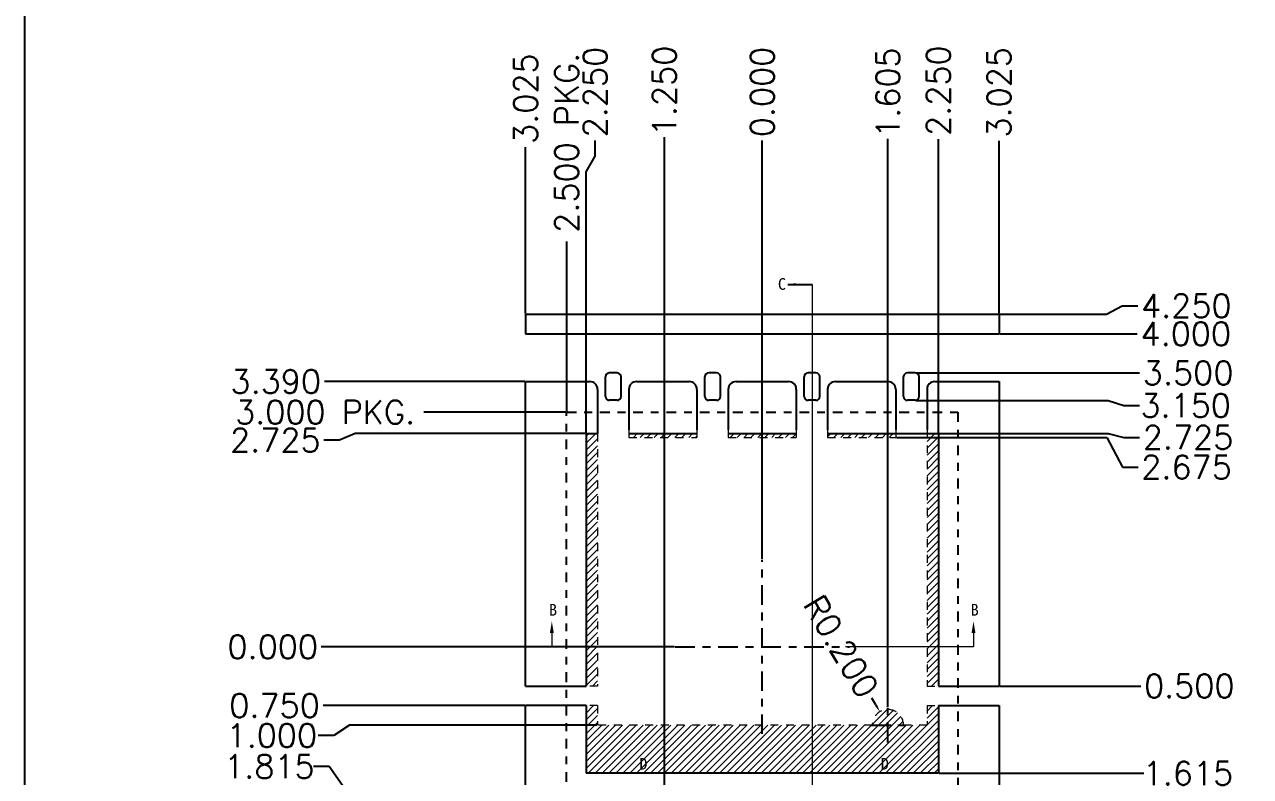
# Model space of a CAD drawing. Header units: inches. Extents: x -1651 to 1053, y -382 to 593.
# Drawn here: x -1550.74 to -1535.08, y 516.56 to 526.17 of the extents above; entities that cross this region are included whole.
import ezdxf

# ---------------------------------------------------------------- set-up
doc = ezdxf.new("R2010")
doc.units = ezdxf.units.IN
doc.header["$LTSCALE"] = 0.1
doc.header["$MEASUREMENT"] = 0
doc.linetypes.add('CENTER', pattern=[2, 1.25, -0.25, 0.25, -0.25])
doc.linetypes.add('HIDDEN', pattern=[0.375, 0.25, -0.125])
for name, color, linetype, lineweight in [('1D', 4, 'Continuous', 9), ('DIM', 7, 'Continuous', 13), ('P-L', 7, 'HIDDEN', 13)]:
    doc.layers.add(name, color=color, linetype=linetype, lineweight=lineweight)
for name, color, linetype in [('3', 7, 'Continuous'), ('3D', 4, 'Continuous'), ('LINE', 7, 'Continuous')]:
    doc.layers.add(name, color=color, linetype=linetype)
doc.styles.add('TEXT-1', font='simplex.shx')
doc.dimstyles.new('複本 DM-1-1', dxfattribs={"dimtxt": 0.3, "dimasz": 0.1, "dimexe": 0.025, "dimexo": 0.01, "dimgap": 0.02, "dimtad": 0, "dimdec": 3, "dimzin": 0, "dimdsep": 46, "dimtxsty": 'TEXT-1', "dimcen": 0.04, "dimclrd": 256, "dimclre": 256, "dimclrt": 256, "dimadec": 0, "dimazin": 0, "dimtfac": 1, "dimtdec": 3, "dimtofl": 0, "dimtmove": 0, "dimatfit": 0, "dimfxl": 1, "dimtolj": 1, "dimtzin": 0, "dimarcsym": 0})

# ---------------------------------------------------------------- blocks, each defined once
blk = doc.blocks.new('*D175')
at = {"layer": '1D', "lineweight": -2, "transparency": 16777216}
for p, q in [((-1546.529, 514.825), (-1546.729, 514.682)), ((-1544.349, 514.825), (-1546.529, 514.825)), ((-1546.729, 514.682), (-1546.929, 514.682))]:
    blk.add_line(p, q, dxfattribs=at)
at = {"layer": 'Defpoints', "color": 0, "transparency": 16777216}
for p in [(-1541.314, 518.215), (-1544.339, 514.825), (-1546.929, 514.682)]:
    blk.add_point(p, dxfattribs=at)
at = {"layer": '1D', "transparency": 16777216, "insert": (-1547.549, 514.682), "char_height": 0.3, "attachment_point": 5, "style": 'TEXT-1'}
blk.add_mtext('\\A1;3.390', dxfattribs=at)
blk = doc.blocks.new('*D176')
at = {"layer": '1D', "lineweight": -2, "transparency": 16777216}
blk.add_line((-1544.349, 517.465), (-1546.927, 517.465), dxfattribs=at)
at = {"layer": 'Defpoints', "color": 0, "transparency": 16777216}
for p in [(-1541.314, 518.215), (-1546.927, 517.465), (-1544.339, 517.465)]:
    blk.add_point(p, dxfattribs=at)
at = {"layer": '1D', "transparency": 16777216, "insert": (-1547.547, 517.465), "char_height": 0.3, "attachment_point": 5, "style": 'TEXT-1'}
blk.add_mtext('\\A1;0.750', dxfattribs=at)
blk = doc.blocks.new('*D177')
at = {"layer": '1D', "lineweight": -2, "transparency": 16777216}
for p, q in [((-1538.279, 517.715), (-1536.878, 517.715)), ((-1536.878, 517.715), (-1536.678, 517.715)), ((-1536.678, 517.715), (-1536.478, 517.715))]:
    blk.add_line(p, q, dxfattribs=at)
at = {"layer": 'Defpoints', "color": 0, "transparency": 16777216}
for p in [(-1541.314, 518.215), (-1538.289, 517.715), (-1536.478, 517.715)]:
    blk.add_point(p, dxfattribs=at)
at = {"layer": '1D', "transparency": 16777216, "insert": (-1535.858, 517.715), "char_height": 0.3, "attachment_point": 5, "style": 'TEXT-1'}
blk.add_mtext('\\A1;0.500', dxfattribs=at)
blk = doc.blocks.new('*D178')
at = {"layer": '1D', "lineweight": -2, "transparency": 16777216}
blk.add_line((-1544.349, 521.605), (-1546.911, 521.605), dxfattribs=at)
at = {"layer": 'Defpoints', "color": 0, "transparency": 16777216}
for p in [(-1546.911, 521.605), (-1544.339, 521.605), (-1541.314, 518.215)]:
    blk.add_point(p, dxfattribs=at)
at = {"layer": '1D', "transparency": 16777216, "insert": (-1547.531, 521.605), "char_height": 0.3, "attachment_point": 5, "style": 'TEXT-1'}
blk.add_mtext('\\A1;3.390', dxfattribs=at)
blk = doc.blocks.new('*D179')
at = {"layer": '1D', "lineweight": -2, "transparency": 16777216}
blk.add_line((-1542.437, 518.215), (-1546.95, 518.215), dxfattribs=at)
at = {"layer": 'Defpoints', "color": 0, "transparency": 16777216}
for p in [(-1546.95, 518.215), (-1542.427, 518.215), (-1541.314, 518.215)]:
    blk.add_point(p, dxfattribs=at)
at = {"layer": '1D', "transparency": 16777216, "insert": (-1547.57, 518.215), "char_height": 0.3, "attachment_point": 5, "style": 'TEXT-1'}
blk.add_mtext('\\A1;0.000', dxfattribs=at)
blk = doc.blocks.new('*D180')
at = {"layer": '1D', "lineweight": -2, "transparency": 16777216}
for p, q in [((-1541.314, 519.338), (-1541.314, 524.685)), ((-1543.236, 472.594), (-1541.746, 472.594)), ((-1541.746, 472.594), (-1541.546, 472.595)), ((-1541.546, 472.595), (-1541.346, 472.595))]:
    blk.add_line(p, q, dxfattribs=at)
at = {"layer": 'Defpoints', "color": 0, "transparency": 16777216}
for p in [(-1541.314, 524.685), (-1541.314, 519.328), (-1541.314, 518.215), (-1545.351, 475.261), (-1543.246, 472.594), (-1541.346, 472.595)]:
    blk.add_point(p, dxfattribs=at)
at = {"layer": '1D', "transparency": 16777216, "insert": (-1541.314, 525.305), "char_height": 0.3, "attachment_point": 5, "rotation": 90, "style": 'TEXT-1'}
blk.add_mtext('\\A1;0.000', dxfattribs=at)
at = {"layer": '1D', "transparency": 16777216, "insert": (-1539.897, 472.595), "char_height": 0.3, "attachment_point": 5, "style": 'TEXT-1'}
blk.add_mtext('\\A1;2.667%%p0.075', dxfattribs=at)
blk = doc.blocks.new('*D181')
at = {"layer": '1D', "lineweight": -2, "transparency": 16777216}
for p, q in [((-1543.824, 521.215), (-1545.638, 521.215)), ((-1531.77, 472.594), (-1530.28, 472.594)), ((-1530.28, 472.594), (-1530.08, 472.595)), ((-1530.08, 472.595), (-1529.88, 472.595))]:
    blk.add_line(p, q, dxfattribs=at)
at = {"layer": 'Defpoints', "color": 0, "transparency": 16777216}
for p in [(-1545.638, 521.215), (-1543.814, 521.215), (-1541.314, 518.215), (-1533.885, 475.261), (-1531.78, 472.594), (-1529.88, 472.595)]:
    blk.add_point(p, dxfattribs=at)
at = {"layer": '1D', "transparency": 16777216, "char_height": 0.3, "attachment_point": 5, "style": 'TEXT-1'}
for s, insert in [('\\A1;3.000 PKG.', (-1546.901, 521.215)), ('\\A1;2.667%%p0.075', (-1528.431, 472.595))]:
    blk.add_mtext(s, dxfattribs=dict(at, insert=insert))
blk = doc.blocks.new('*D182')
at = {"layer": '1D', "lineweight": -2, "transparency": 16777216}
for p, q in [((-1543.814, 521.225), (-1543.814, 523.393)), ((-1542.021, 472.611), (-1542.021, 472.711)), ((-1543.436, 472.511), (-1541.996, 472.511)), ((-1542.841, 472.261), (-1541.996, 472.261)), ((-1542.021, 472.161), (-1542.021, 472.061))]:
    blk.add_line(p, q, dxfattribs=at)
at = {"layer": '1D', "transparency": 16777216}
for points in [[(-1542.037, 472.611), (-1542.004, 472.611), (-1542.021, 472.511)], [(-1542.037, 472.161), (-1542.004, 472.161), (-1542.021, 472.261)]]:
    blk.add_solid(points, dxfattribs=at)
at = {"layer": 'Defpoints', "color": 0, "transparency": 16777216}
for p in [(-1543.814, 523.393), (-1543.814, 521.215), (-1541.314, 518.215), (-1543.446, 472.511), (-1542.851, 472.261), (-1542.021, 472.261)]:
    blk.add_point(p, dxfattribs=at)
at = {"layer": '1D', "transparency": 16777216, "char_height": 0.3, "attachment_point": 5, "rotation": 90, "style": 'TEXT-1'}
for s, insert in [('\\A1;2.500 PKG.', (-1543.814, 524.656)), ('\\A1;0.250', (-1542.021, 471.441))]:
    blk.add_mtext(s, dxfattribs=dict(at, insert=insert))
blk = doc.blocks.new('*D165')
at = {"layer": '1D', "lineweight": -2, "transparency": 16777216}
for p, q in [((-1546.517, 520.94), (-1546.717, 520.857)), ((-1543.574, 520.94), (-1546.517, 520.94)), ((-1546.717, 520.857), (-1546.917, 520.857))]:
    blk.add_line(p, q, dxfattribs=at)
at = {"layer": 'Defpoints', "color": 0, "transparency": 16777216}
for p in [(-1543.564, 520.94), (-1546.917, 520.857), (-1541.314, 518.215)]:
    blk.add_point(p, dxfattribs=at)
at = {"layer": '1D', "transparency": 16777216, "insert": (-1547.537, 520.857), "char_height": 0.3, "attachment_point": 5, "style": 'TEXT-1'}
blk.add_mtext('\\A1;2.725', dxfattribs=at)
blk = doc.blocks.new('*D183')
at = {"layer": '1D', "lineweight": -2, "transparency": 16777216}
for p, q in [((-1539.599, 520.89), (-1536.913, 520.89)), ((-1536.913, 520.89), (-1536.713, 520.512)), ((-1536.713, 520.512), (-1536.513, 520.512)), ((-1541.611, 472.811), (-1541.611, 472.911)), ((-1543.436, 472.711), (-1541.586, 472.711)), ((-1543.436, 472.411), (-1541.586, 472.411)), ((-1541.611, 472.311), (-1541.611, 472.211))]:
    blk.add_line(p, q, dxfattribs=at)
at = {"layer": '1D', "transparency": 16777216}
for points in [[(-1541.628, 472.811), (-1541.595, 472.811), (-1541.611, 472.711)], [(-1541.628, 472.311), (-1541.595, 472.311), (-1541.611, 472.411)]]:
    blk.add_solid(points, dxfattribs=at)
at = {"layer": 'Defpoints', "color": 0, "transparency": 16777216}
for p in [(-1539.609, 520.89), (-1536.513, 520.512), (-1541.314, 518.215), (-1543.446, 472.711), (-1543.446, 472.411), (-1541.611, 472.411)]:
    blk.add_point(p, dxfattribs=at)
at = {"layer": '1D', "transparency": 16777216, "insert": (-1535.893, 520.512), "char_height": 0.3, "attachment_point": 5, "style": 'TEXT-1'}
blk.add_mtext('\\A1;2.675', dxfattribs=at)
at = {"layer": '1D', "transparency": 16777216, "insert": (-1541.611, 471.591), "char_height": 0.3, "attachment_point": 5, "rotation": 90, "style": 'TEXT-1'}
blk.add_mtext('\\A1;0.300', dxfattribs=at)
blk = doc.blocks.new('*D184')
at = {"layer": '1D', "lineweight": -2, "transparency": 16777216}
for p, q in [((-1546.85, 516.688), (-1547.05, 516.688)), ((-1546.65, 516.4), (-1546.85, 516.688)), ((-1543.574, 516.4), (-1546.65, 516.4))]:
    blk.add_line(p, q, dxfattribs=at)
at = {"layer": 'Defpoints', "color": 0, "transparency": 16777216}
for p in [(-1541.314, 518.215), (-1547.05, 516.688), (-1543.564, 516.4)]:
    blk.add_point(p, dxfattribs=at)
at = {"layer": '1D', "transparency": 16777216, "insert": (-1547.613, 516.688), "char_height": 0.3, "attachment_point": 5, "style": 'TEXT-1'}
blk.add_mtext('\\A1;1.815', dxfattribs=at)
blk = doc.blocks.new('*D185')
at = {"layer": '1D', "lineweight": -2, "transparency": 16777216}
blk.add_line((-1539.054, 516.6), (-1536.438, 516.6), dxfattribs=at)
at = {"layer": 'Defpoints', "color": 0, "transparency": 16777216}
for p in [(-1541.314, 518.215), (-1539.064, 516.6), (-1536.438, 516.6)]:
    blk.add_point(p, dxfattribs=at)
at = {"layer": '1D', "transparency": 16777216, "insert": (-1535.875, 516.6), "char_height": 0.3, "attachment_point": 5, "style": 'TEXT-1'}
blk.add_mtext('\\A1;1.615', dxfattribs=at)
blk = doc.blocks.new('*D186')
at = {"layer": '1D', "lineweight": -2, "transparency": 16777216}
for p, q in [((-1546.591, 517.215), (-1546.791, 517.082)), ((-1543.429, 517.215), (-1546.591, 517.215)), ((-1546.791, 517.082), (-1546.991, 517.082))]:
    blk.add_line(p, q, dxfattribs=at)
at = {"layer": 'Defpoints', "color": 0, "transparency": 16777216}
for p in [(-1541.314, 518.215), (-1543.419, 517.215), (-1546.991, 517.082)]:
    blk.add_point(p, dxfattribs=at)
at = {"layer": '1D', "transparency": 16777216, "insert": (-1547.582, 517.082), "char_height": 0.3, "attachment_point": 5, "style": 'TEXT-1'}
blk.add_mtext('\\A1;1.000', dxfattribs=at)
blk = doc.blocks.new('*D187')
at = {"layer": '1D', "lineweight": -2, "transparency": 16777216}
blk.add_line((-1543.574, 515.5), (-1546.974, 515.5), dxfattribs=at)
at = {"layer": 'Defpoints', "color": 0, "transparency": 16777216}
for p in [(-1541.314, 518.215), (-1546.974, 515.5), (-1543.564, 515.5)]:
    blk.add_point(p, dxfattribs=at)
at = {"layer": '1D', "transparency": 16777216, "insert": (-1547.565, 515.5), "char_height": 0.3, "attachment_point": 5, "style": 'TEXT-1'}
blk.add_mtext('\\A1;2.715', dxfattribs=at)
blk = doc.blocks.new('*D188')
at = {"layer": '1D', "lineweight": -2, "transparency": 16777216}
for p, q in [((-1546.712, 516.242), (-1546.912, 516.242)), ((-1546.512, 516.015), (-1546.712, 516.242)), ((-1543.229, 516.015), (-1546.512, 516.015))]:
    blk.add_line(p, q, dxfattribs=at)
at = {"layer": 'Defpoints', "color": 0, "transparency": 16777216}
for p in [(-1541.314, 518.215), (-1546.912, 516.242), (-1543.219, 516.015)]:
    blk.add_point(p, dxfattribs=at)
at = {"layer": '1D', "transparency": 16777216, "insert": (-1547.532, 516.242), "char_height": 0.3, "attachment_point": 5, "style": 'TEXT-1'}
blk.add_mtext('\\A1;2.200', dxfattribs=at)
blk = doc.blocks.new('*D189')
at = {"layer": '1D', "lineweight": -2, "transparency": 16777216}
blk.add_line((-1539.109, 515.49), (-1539.109, 513.083), dxfattribs=at)
at = {"layer": 'Defpoints', "color": 0, "transparency": 16777216}
for p in [(-1541.314, 518.215), (-1539.109, 515.5), (-1539.109, 513.083)]:
    blk.add_point(p, dxfattribs=at)
at = {"layer": '1D', "transparency": 16777216, "insert": (-1539.109, 512.463), "char_height": 0.3, "attachment_point": 5, "rotation": 90, "style": 'TEXT-1'}
blk.add_mtext('\\A1;2.205', dxfattribs=at)
blk = doc.blocks.new('*D190')
at = {"layer": '1D', "lineweight": -2, "transparency": 16777216}
blk.add_line((-1543.279, 515.065), (-1546.984, 515.065), dxfattribs=at)
at = {"layer": 'Defpoints', "color": 0, "transparency": 16777216}
for p in [(-1541.314, 518.215), (-1546.984, 515.065), (-1543.269, 515.065)]:
    blk.add_point(p, dxfattribs=at)
at = {"layer": '1D', "transparency": 16777216, "insert": (-1547.575, 515.065), "char_height": 0.3, "attachment_point": 5, "style": 'TEXT-1'}
blk.add_mtext('\\A1;3.150', dxfattribs=at)
blk = doc.blocks.new('*D191')
at = {"layer": '1D', "lineweight": -2, "transparency": 16777216}
blk.add_line((-1539.349, 514.715), (-1536.483, 514.715), dxfattribs=at)
at = {"layer": 'Defpoints', "color": 0, "transparency": 16777216}
for p in [(-1541.314, 518.215), (-1539.359, 514.715), (-1536.483, 514.715)]:
    blk.add_point(p, dxfattribs=at)
at = {"layer": '1D', "transparency": 16777216, "insert": (-1535.863, 514.715), "char_height": 0.3, "attachment_point": 5, "style": 'TEXT-1'}
blk.add_mtext('\\A1;3.500', dxfattribs=at)
blk = doc.blocks.new('*D192')
at = {"layer": '1D', "lineweight": -2, "transparency": 16777216}
blk.add_line((-1539.349, 521.715), (-1536.492, 521.715), dxfattribs=at)
at = {"layer": 'Defpoints', "color": 0, "transparency": 16777216}
for p in [(-1539.359, 521.715), (-1536.492, 521.715), (-1541.314, 518.215)]:
    blk.add_point(p, dxfattribs=at)
at = {"layer": '1D', "transparency": 16777216, "insert": (-1535.872, 521.715), "char_height": 0.3, "attachment_point": 5, "style": 'TEXT-1'}
blk.add_mtext('\\A1;3.500', dxfattribs=at)
blk = doc.blocks.new('*D193')
at = {"layer": '1D', "lineweight": -2, "transparency": 16777216}
for p, q in [((-1539.349, 521.365), (-1536.896, 521.365)), ((-1536.896, 521.365), (-1536.696, 521.3)), ((-1536.696, 521.3), (-1536.496, 521.3))]:
    blk.add_line(p, q, dxfattribs=at)
at = {"layer": 'Defpoints', "color": 0, "transparency": 16777216}
for p in [(-1539.359, 521.365), (-1536.496, 521.3), (-1541.314, 518.215)]:
    blk.add_point(p, dxfattribs=at)
at = {"layer": '1D', "transparency": 16777216, "insert": (-1535.904, 521.3), "char_height": 0.3, "attachment_point": 5, "style": 'TEXT-1'}
blk.add_mtext('\\A1;3.150', dxfattribs=at)
blk = doc.blocks.new('*D166')
at = {"layer": '1D', "lineweight": -2, "transparency": 16777216}
for p, q in [((-1543.451, 524.483), (-1543.451, 524.683)), ((-1543.564, 524.283), (-1543.451, 524.483)), ((-1543.564, 520.95), (-1543.564, 524.283))]:
    blk.add_line(p, q, dxfattribs=at)
at = {"layer": 'Defpoints', "color": 0, "transparency": 16777216}
for p in [(-1543.451, 524.683), (-1543.564, 520.94), (-1541.314, 518.215)]:
    blk.add_point(p, dxfattribs=at)
at = {"layer": '1D', "transparency": 16777216, "insert": (-1543.451, 525.303), "char_height": 0.3, "attachment_point": 5, "rotation": 90, "style": 'TEXT-1'}
blk.add_mtext('\\A1;2.250', dxfattribs=at)
blk = doc.blocks.new('*D197')
at = {"layer": '1D', "lineweight": -2, "transparency": 16777216}
blk.add_line((-1539.064, 520.95), (-1539.064, 524.702), dxfattribs=at)
at = {"layer": 'Defpoints', "color": 0, "transparency": 16777216}
for p in [(-1539.064, 524.702), (-1539.064, 520.94), (-1541.314, 518.215)]:
    blk.add_point(p, dxfattribs=at)
at = {"layer": '1D', "transparency": 16777216, "insert": (-1539.064, 525.322), "char_height": 0.3, "attachment_point": 5, "rotation": 90, "style": 'TEXT-1'}
blk.add_mtext('\\A1;2.250', dxfattribs=at)
blk = doc.blocks.new('*D198')
at = {"layer": '1D', "lineweight": -2, "transparency": 16777216}
blk.add_line((-1539.709, 517.448), (-1539.709, 524.704), dxfattribs=at)
at = {"layer": 'Defpoints', "color": 0, "transparency": 16777216}
for p in [(-1539.709, 524.704), (-1541.314, 518.215), (-1539.709, 517.438)]:
    blk.add_point(p, dxfattribs=at)
at = {"layer": '1D', "transparency": 16777216, "insert": (-1539.709, 525.296), "char_height": 0.3, "attachment_point": 5, "rotation": 90, "style": 'TEXT-1'}
blk.add_mtext('\\A1;1.605', dxfattribs=at)
blk = doc.blocks.new('*D199')
at = {"layer": '1D', "lineweight": -2, "transparency": 16777216}
for p, q in [((-1539.863, 517.473), (-1539.914, 517.559)), ((-1539.749, 517.215), (-1539.669, 517.215)), ((-1539.709, 517.175), (-1539.709, 517.255))]:
    blk.add_line(p, q, dxfattribs=at)
at = {"layer": '1D', "transparency": 16777216}
blk.add_solid([(-1539.849, 517.481), (-1539.877, 517.464), (-1539.812, 517.387)], dxfattribs=at)
at = {"layer": 'Defpoints', "color": 0, "transparency": 16777216}
for p in [(-1539.812, 517.387), (-1539.709, 517.215)]:
    blk.add_point(p, dxfattribs=at)
at = {"layer": '1D', "transparency": 16777216, "insert": (-1540.308, 518.22), "char_height": 0.3, "attachment_point": 5, "rotation": 300.7695, "style": 'TEXT-1'}
blk.add_mtext('\\A1;R0.200', dxfattribs=at)
blk = doc.blocks.new('*D167')
at = {"layer": '1D', "lineweight": -2, "transparency": 16777216}
for p, q in [((-1542.566, 524.527), (-1542.566, 524.727)), ((-1542.564, 524.327), (-1542.566, 524.527)), ((-1542.564, 516.41), (-1542.564, 524.327))]:
    blk.add_line(p, q, dxfattribs=at)
at = {"layer": 'Defpoints', "color": 0, "transparency": 16777216}
for p in [(-1542.566, 524.727), (-1541.314, 518.215), (-1542.564, 516.4)]:
    blk.add_point(p, dxfattribs=at)
at = {"layer": '1D', "transparency": 16777216, "insert": (-1542.566, 525.318), "char_height": 0.3, "attachment_point": 5, "rotation": 90, "style": 'TEXT-1'}
blk.add_mtext('\\A1;1.250', dxfattribs=at)
blk = doc.blocks.new('*D204')
at = {"layer": '1D', "lineweight": -2, "transparency": 16777216}
blk.add_line((-1538.289, 522.475), (-1538.289, 524.68), dxfattribs=at)
at = {"layer": 'Defpoints', "color": 0, "transparency": 16777216}
for p in [(-1538.289, 524.68), (-1538.289, 522.465), (-1541.314, 518.215)]:
    blk.add_point(p, dxfattribs=at)
at = {"layer": '1D', "transparency": 16777216, "insert": (-1538.289, 525.3), "char_height": 0.3, "attachment_point": 5, "rotation": 90, "style": 'TEXT-1'}
blk.add_mtext('\\A1;3.025', dxfattribs=at)
blk = doc.blocks.new('*D205')
at = {"layer": '1D', "lineweight": -2, "transparency": 16777216}
blk.add_line((-1544.339, 522.475), (-1544.339, 524.6), dxfattribs=at)
at = {"layer": 'Defpoints', "color": 0, "transparency": 16777216}
for p in [(-1544.339, 524.6), (-1544.339, 522.465), (-1541.314, 518.215)]:
    blk.add_point(p, dxfattribs=at)
at = {"layer": '1D', "transparency": 16777216, "insert": (-1544.339, 525.22), "char_height": 0.3, "attachment_point": 5, "rotation": 90, "style": 'TEXT-1'}
blk.add_mtext('\\A1;3.025', dxfattribs=at)
blk = doc.blocks.new('*D206')
at = {"layer": '1D', "lineweight": -2, "transparency": 16777216}
blk.add_line((-1538.279, 522.215), (-1536.522, 522.215), dxfattribs=at)
at = {"layer": 'Defpoints', "color": 0, "transparency": 16777216}
for p in [(-1538.289, 522.215), (-1536.522, 522.215), (-1541.314, 518.215)]:
    blk.add_point(p, dxfattribs=at)
at = {"layer": '1D', "transparency": 16777216, "insert": (-1535.902, 522.215), "char_height": 0.3, "attachment_point": 5, "style": 'TEXT-1'}
blk.add_mtext('\\A1;4.000', dxfattribs=at)
blk = doc.blocks.new('*D207')
at = {"layer": '1D', "lineweight": -2, "transparency": 16777216}
for p, q in [((-1536.916, 522.465), (-1536.716, 522.573)), ((-1536.716, 522.573), (-1536.516, 522.573)), ((-1538.279, 522.465), (-1536.916, 522.465))]:
    blk.add_line(p, q, dxfattribs=at)
at = {"layer": 'Defpoints', "color": 0, "transparency": 16777216}
for p in [(-1536.516, 522.573), (-1538.289, 522.465), (-1541.314, 518.215)]:
    blk.add_point(p, dxfattribs=at)
at = {"layer": '1D', "transparency": 16777216, "insert": (-1535.896, 522.573), "char_height": 0.3, "attachment_point": 5, "style": 'TEXT-1'}
blk.add_mtext('\\A1;4.250', dxfattribs=at)
blk = doc.blocks.new('*D208')
at = {"layer": '1D', "lineweight": -2, "transparency": 16777216}
blk.add_line((-1544.349, 513.965), (-1546.972, 513.965), dxfattribs=at)
at = {"layer": 'Defpoints', "color": 0, "transparency": 16777216}
for p in [(-1541.314, 518.215), (-1546.972, 513.965), (-1544.339, 513.965)]:
    blk.add_point(p, dxfattribs=at)
at = {"layer": '1D', "transparency": 16777216, "insert": (-1547.592, 513.965), "char_height": 0.3, "attachment_point": 5, "style": 'TEXT-1'}
blk.add_mtext('\\A1;4.250', dxfattribs=at)
blk = doc.blocks.new('*D209')
at = {"layer": '1D', "lineweight": -2, "transparency": 16777216}
for p, q in [((-1546.755, 514.327), (-1546.955, 514.327)), ((-1546.555, 514.215), (-1546.755, 514.327)), ((-1544.349, 514.215), (-1546.555, 514.215))]:
    blk.add_line(p, q, dxfattribs=at)
at = {"layer": 'Defpoints', "color": 0, "transparency": 16777216}
for p in [(-1541.314, 518.215), (-1546.955, 514.327), (-1544.339, 514.215)]:
    blk.add_point(p, dxfattribs=at)
at = {"layer": '1D', "transparency": 16777216, "insert": (-1547.575, 514.327), "char_height": 0.3, "attachment_point": 5, "style": 'TEXT-1'}
blk.add_mtext('\\A1;4.000', dxfattribs=at)
blk = doc.blocks.new('*D210')
at = {"layer": '1D', "lineweight": -2, "transparency": 16777216}
for p, q in [((-1539.599, 520.94), (-1536.893, 520.94)), ((-1536.893, 520.94), (-1536.693, 520.892)), ((-1536.693, 520.892), (-1536.493, 520.892))]:
    blk.add_line(p, q, dxfattribs=at)
at = {"layer": 'Defpoints', "color": 0, "transparency": 16777216}
for p in [(-1539.609, 520.94), (-1536.493, 520.892), (-1541.314, 518.215)]:
    blk.add_point(p, dxfattribs=at)
at = {"layer": '1D', "transparency": 16777216, "insert": (-1535.873, 520.892), "char_height": 0.3, "attachment_point": 5, "style": 'TEXT-1'}
blk.add_mtext('\\A1;2.725', dxfattribs=at)
blk = doc.blocks.new('*D214')
at = {"layer": '1D', "lineweight": -2, "transparency": 16777216}
blk.add_line((-1539.889, 515.9), (-1536.464, 515.9), dxfattribs=at)
at = {"layer": 'Defpoints', "color": 0, "transparency": 16777216}
for p in [(-1541.314, 518.215), (-1539.899, 515.9), (-1536.464, 515.9)]:
    blk.add_point(p, dxfattribs=at)
at = {"layer": '1D', "transparency": 16777216, "insert": (-1535.873, 515.9), "char_height": 0.3, "attachment_point": 5, "style": 'TEXT-1'}
blk.add_mtext('\\A1;2.315', dxfattribs=at)
blk = doc.blocks.new('*D215')
at = {"layer": '1D', "lineweight": -2, "transparency": 16777216}
blk.add_line((-1540.064, 515.49), (-1540.064, 512.987), dxfattribs=at)
at = {"layer": 'Defpoints', "color": 0, "transparency": 16777216}
for p in [(-1541.314, 518.215), (-1540.064, 515.5), (-1540.064, 512.987)]:
    blk.add_point(p, dxfattribs=at)
at = {"layer": '1D', "transparency": 16777216, "insert": (-1540.064, 512.395), "char_height": 0.3, "attachment_point": 5, "rotation": 90, "style": 'TEXT-1'}
blk.add_mtext('\\A1;1.250', dxfattribs=at)
blk = doc.blocks.new('*D216')
at = {"layer": '1D', "lineweight": -2, "transparency": 16777216}
for p, q in [((-1546.723, 515.868), (-1546.923, 515.868)), ((-1546.523, 515.75), (-1546.723, 515.868)), ((-1543.029, 515.75), (-1546.523, 515.75))]:
    blk.add_line(p, q, dxfattribs=at)
at = {"layer": 'Defpoints', "color": 0, "transparency": 16777216}
for p in [(-1541.314, 518.215), (-1546.923, 515.868), (-1543.019, 515.75)]:
    blk.add_point(p, dxfattribs=at)
at = {"layer": '1D', "transparency": 16777216, "insert": (-1547.543, 515.868), "char_height": 0.3, "attachment_point": 5, "style": 'TEXT-1'}
blk.add_mtext('\\A1;2.465', dxfattribs=at)

msp = doc.modelspace()

# ---------------------------------------------------------------- hatches: boundary and pattern name
at = {"layer": '1D', "lineweight": 5}
h = msp.add_hatch(dxfattribs=at)
h.set_pattern_fill('ANSI31', color=256, scale=0.5, style=0)
h.set_pattern_definition([(45, (-4212.56308, 738.140086), (-0.0441941738, 0.0441941738), [])])
h.paths.add_polyline_path([(-1543.4194, 520.94007), (-1543.5644, 520.94007), (-1543.5644, 517.71507), (-1543.4194, 517.71507)])
h.paths.add_polyline_path([(-1542.1494, 520.94007), (-1543.0194, 520.94007), (-1543.0194, 520.89007), (-1542.1494, 520.89007)])
h.paths.add_polyline_path([(-1540.8794, 520.94007), (-1541.7494, 520.94007), (-1541.7494, 520.89007), (-1540.8794, 520.89007)])
h.paths.add_polyline_path([(-1539.6094, 520.94007), (-1540.4794, 520.94007), (-1540.4794, 520.89007), (-1539.6094, 520.89007)])
h.paths.add_polyline_path([(-1539.0644, 520.94007), (-1539.2094, 520.94007), (-1539.2094, 518.21507), (-1539.06441, 518.21507)])
h.paths.add_polyline_path([(-1539.06441, 518.21507), (-1539.2094, 518.21507), (-1539.2094, 517.71507), (-1539.06441, 517.71507), (-1539.06441, 517.71508)])
h.paths.add_polyline_path([(-1539.0644, 517.46507), (-1539.2094, 517.46507), (-1539.2094, 517.21506), (-1539.5094, 517.21506), (-1539.93195, 517.21507), (-1540.67831, 517.21507), (-1540.67831, 516.60007), (-1539.0644, 516.60007)])
h.paths.add_polyline_path([(-1539.7094, 517.21507), (-1539.5094, 517.21507, 0.41420851), (-1539.7094, 517.41507)], flags=16)
h.paths.add_polyline_path([(-1539.7094, 517.41507, 0.41421356), (-1539.9094, 517.21507), (-1539.7094, 517.21507)], flags=17)
h.paths.add_polyline_path([(-1540.67831, 517.21506), (-1543.41941, 517.21507), (-1543.41941, 517.46507), (-1543.5644, 517.46507), (-1543.5644, 516.60008), (-1540.67831, 516.60007)])
h.paths.add_polyline_path([(-1543.0194, 516.39991), (-1543.5644, 516.39991), (-1543.5644, 515.49991), (-1543.4194, 515.49991), (-1543.4194, 515.64991), (-1543.4194, 515.81507, -1), (-1543.0194, 515.81507)])
h.paths.add_polyline_path([(-1542.1494, 515.81507, -1), (-1541.7494, 515.81507), (-1541.7494, 515.64991), (-1541.7494, 515.49991), (-1540.8794, 515.49991), (-1540.8794, 515.64991), (-1540.8794, 515.81507, -0.41581924), (-1540.67831, 516.01507), (-1540.67831, 516.19333), (-1542.5644, 516.19333), (-1542.5644, 515.74991), (-1543.0194, 515.74991), (-1543.0194, 515.49991), (-1542.1494, 515.49991), (-1542.1494, 515.64991)])
h.paths.add_polyline_path([(-1540.67831, 516.39991), (-1542.5644, 516.39991), (-1542.5644, 516.19333), (-1540.67831, 516.19333)])
h.paths.add_polyline_path([(-1540.0644, 516.39991), (-1540.67831, 516.39991), (-1540.67831, 516.19333), (-1540.0644, 516.19333)])
h.paths.add_polyline_path([(-1540.0644, 516.19333), (-1540.67831, 516.19333), (-1540.67831, 516.01507, -0.41260971), (-1540.4794, 515.81507), (-1540.4794, 515.64991), (-1540.4794, 515.49991), (-1540.0644, 515.49991)])
h.paths.add_polyline_path([(-1539.99742, 516.39991), (-1540.0644, 516.39991), (-1540.0644, 516.19333), (-1539.99742, 516.19333)])
h.paths.add_polyline_path([(-1539.99742, 516.19333), (-1540.0644, 516.19333), (-1540.0644, 515.89991), (-1539.99742, 515.89991)])
h.paths.add_polyline_path([(-1539.89938, 516.39991), (-1539.99742, 516.39991), (-1539.99742, 516.19333), (-1539.89938, 516.19333)])
h.paths.add_polyline_path([(-1539.89938, 516.19333), (-1539.99742, 516.19333), (-1539.99742, 515.89991), (-1539.89938, 515.89991)])
h.paths.add_polyline_path([(-1542.63139, 516.39991), (-1542.72943, 516.39991), (-1542.72943, 516.19333), (-1542.63139, 516.19333)])
h.paths.add_polyline_path([(-1542.63139, 516.19333), (-1542.72943, 516.19333), (-1542.72943, 515.89991), (-1542.63139, 515.89991)], flags=17)
h.paths.add_polyline_path([(-1542.5644, 516.39991), (-1542.63139, 516.39991), (-1542.63139, 516.19333), (-1542.5644, 516.19333)])
h.paths.add_polyline_path([(-1542.5644, 516.19333), (-1542.63139, 516.19333), (-1542.63139, 515.89991), (-1542.5644, 515.89991)], flags=17)
h.paths.add_polyline_path([(-1539.83704, 516.60849), (-1539.66204, 516.60849), (-1539.66204, 516.83349), (-1539.83704, 516.83349)], flags=24)
h.paths.add_polyline_path([(-1542.92243, 516.60849), (-1542.74743, 516.60849), (-1542.74743, 516.83349), (-1542.92243, 516.83349)], flags=24)

# ---------------------------------------------------------------- linework, layer by layer
at = {"layer": '3'}
for p, q in [((-1544.3394, 522.46507), (-1538.2894, 522.46507)), ((-1544.3394, 522.46507), (-1544.3394, 522.21507)), ((-1538.2894, 522.46507), (-1538.2894, 522.21507)), ((-1544.3394, 522.21507), (-1538.2894, 522.21507)), ((-1543.1694, 521.71507), (-1543.2694, 521.71507)), ((-1541.8994, 521.71507), (-1541.9994, 521.71507)), ((-1540.6294, 521.71507), (-1540.7294, 521.71507)), ((-1539.3594, 521.71507), (-1539.4594, 521.71507)), ((-1544.3394, 517.71507), (-1544.3394, 521.60507)), ((-1544.3394, 521.60507), (-1543.5194, 521.60507)), ((-1543.3194, 521.41507), (-1543.3194, 521.66507)), ((-1543.1194, 521.41507), (-1543.1194, 521.66507)), ((-1542.9194, 521.60507), (-1542.2494, 521.60507)), ((-1542.0494, 521.41507), (-1542.0494, 521.66507)), ((-1541.8494, 521.41507), (-1541.8494, 521.66507)), ((-1541.6494, 521.60507), (-1540.9794, 521.60507)), ((-1540.7794, 521.41507), (-1540.7794, 521.66507)), ((-1540.5794, 521.41507), (-1540.5794, 521.66507)), ((-1540.3794, 521.60507), (-1539.7094, 521.60507)), ((-1539.5094, 521.41507), (-1539.5094, 521.66507)), ((-1539.3094, 521.41507), (-1539.3094, 521.66507)), ((-1539.1094, 521.60507), (-1538.2894, 521.60507)), ((-1538.2894, 521.60507), (-1538.2894, 517.71507)), ((-1543.4194, 521.50507), (-1543.4194, 520.94007)), ((-1543.0194, 521.50507), (-1543.0194, 520.99007)), ((-1542.1494, 521.50507), (-1542.1494, 520.99007)), ((-1541.7494, 521.50507), (-1541.7494, 520.99007)), ((-1540.8794, 521.50507), (-1540.8794, 520.99007)), ((-1540.4794, 521.50507), (-1540.4794, 520.99007)), ((-1539.6094, 521.50507), (-1539.6094, 520.99007)), ((-1539.2094, 521.50507), (-1539.2094, 520.99007)), ((-1543.1694, 521.36507), (-1543.2694, 521.36507)), ((-1541.8994, 521.36507), (-1541.9994, 521.36507)), ((-1540.6294, 521.36507), (-1540.7294, 521.36507)), ((-1539.3594, 521.36507), (-1539.4594, 521.36507)), ((-1543.5644, 520.94007), (-1543.5644, 517.71507)), ((-1543.5644, 520.94007), (-1543.4194, 520.94007)), ((-1543.0194, 520.94007), (-1542.1494, 520.94007)), ((-1541.7494, 520.94007), (-1540.8794, 520.94007)), ((-1540.4794, 520.94007), (-1539.6094, 520.94007)), ((-1539.2094, 520.94007), (-1539.0644, 520.94007)), ((-1539.0644, 520.94007), (-1539.06441, 517.71507)), ((-1544.3394, 517.71507), (-1543.5644, 517.71507)), ((-1539.06441, 517.71508), (-1538.2894, 517.71507)), ((-1544.3394, 514.82507), (-1544.3394, 517.46507)), ((-1543.5644, 517.46507), (-1544.3394, 517.46507)), ((-1543.5644, 517.46507), (-1543.5644, 516.60008)), ((-1539.0644, 517.46507), (-1538.2894, 517.46507)), ((-1539.0644, 517.46507), (-1539.0644, 516.60007)), ((-1538.2894, 517.46507), (-1538.2894, 514.82507)), ((-1539.0644, 516.60007), (-1543.5644, 516.60008))]:
    msp.add_line(p, q, dxfattribs=at)
for centre, radius, start, end in [((-1543.2694, 521.66507), 0.05, 90, 180), ((-1543.1694, 521.66507), 0.05, 0, 90), ((-1541.9994, 521.66507), 0.05, 90, 180), ((-1541.8994, 521.66507), 0.05, 0, 90), ((-1540.7294, 521.66507), 0.05, 90, 180), ((-1540.6294, 521.66507), 0.05, 0, 90), ((-1539.4594, 521.66507), 0.05, 90, 180), ((-1539.3594, 521.66507), 0.05, 0, 90), ((-1543.5194, 521.50507), 0.1, 0, 90), ((-1542.9194, 521.50507), 0.1, 90, 180), ((-1542.2494, 521.50507), 0.1, 0, 90), ((-1541.6494, 521.50507), 0.1, 90, 180), ((-1540.9794, 521.50507), 0.1, 0, 90), ((-1540.3794, 521.50507), 0.1, 90, 180), ((-1539.7094, 521.50507), 0.1, 0.000021, 90), ((-1539.1094, 521.50507), 0.1, 90, 180), ((-1543.2694, 521.41507), 0.05, 180, 270), ((-1543.1694, 521.41507), 0.05, 270, 0), ((-1541.9994, 521.41507), 0.05, 180, 270), ((-1541.8994, 521.41507), 0.05, 270, 0), ((-1540.7294, 521.41507), 0.05, 180, 270), ((-1540.6294, 521.41507), 0.05, 270, 0), ((-1539.4594, 521.41507), 0.05, 180, 270), ((-1539.3594, 521.41507), 0.05, 270, 0)]:
    msp.add_arc(centre, radius, start, end, dxfattribs=at)
at = {"layer": '3D', "color": 2, "linetype": 'CENTER'}
for p, q in [((-1543.8144, 515.21507), (-1543.8144, 521.21507)), ((-1543.8144, 521.21507), (-1538.8144, 521.21507)), ((-1538.8144, 521.21507), (-1538.8144, 515.21507))]:
    msp.add_line(p, q, dxfattribs=at)
at = {"layer": '3D', "color": 1, "linetype": 'CENTER', "ltscale": 2}
for p, q in [((-1541.3144, 517.10229), (-1541.3144, 519.32785)), ((-1542.42718, 518.21507), (-1540.20163, 518.21507)), ((-1539.7094, 516.99251), (-1539.7094, 517.43763)), ((-1539.93195, 517.21507), (-1539.48684, 517.21507))]:
    msp.add_line(p, q, dxfattribs=at)
at = {"layer": 'DIM'}
for p, q in [((-1540.67831, 522.84641), (-1540.67831, 513.7605)), ((-1544.00394, 518.39059), (-1544.00394, 518.21507)), ((-1538.61526, 518.39059), (-1538.61526, 518.21507)), ((-1538.61526, 518.21507), (-1540.2531, 518.21507))]:
    msp.add_line(p, q, dxfattribs=at)
for points in [[(-1544.02894, 518.39059), (-1543.97894, 518.39059), (-1544.00394, 518.54059)], [(-1538.64026, 518.39059), (-1538.59026, 518.39059), (-1538.61526, 518.54059)]]:
    msp.add_solid(points, dxfattribs=at)
at = {"layer": 'LINE'}
msp.add_lwpolyline([(-1550.74239, 526.606), (-1550.74239, 492.4807), (-1526.50719, 492.4807), (-1526.50719, 526.606)], close=True, dxfattribs=at)
at = {"layer": 'P-L', "ltscale": 4}
for p, q in [((-1543.4194, 520.94007), (-1543.4194, 517.71507)), ((-1543.0194, 520.99007), (-1543.0194, 520.89007)), ((-1542.1494, 520.99007), (-1542.1494, 520.89007)), ((-1541.7494, 520.99007), (-1541.7494, 520.89007)), ((-1540.8794, 520.99007), (-1540.8794, 520.89007)), ((-1540.4794, 520.99007), (-1540.4794, 520.89007)), ((-1539.6094, 520.99007), (-1539.6094, 520.89007)), ((-1539.2094, 520.99007), (-1539.2094, 517.71507)), ((-1543.0194, 520.89007), (-1542.1494, 520.89007)), ((-1541.7494, 520.89007), (-1540.8794, 520.89007)), ((-1540.4794, 520.89007), (-1539.6094, 520.89007)), ((-1543.4194, 517.71507), (-1543.5644, 517.71507)), ((-1539.2094, 517.71507), (-1539.06441, 517.71507)), ((-1543.41941, 517.46507), (-1543.5644, 517.46507)), ((-1543.41941, 517.46507), (-1543.41941, 517.21507)), ((-1539.20941, 517.46507), (-1539.06442, 517.46507)), ((-1539.2094, 517.46507), (-1539.2094, 517.21507)), ((-1539.9094, 517.21506), (-1543.41941, 517.21507)), ((-1539.2094, 517.21506), (-1539.5094, 517.21506))]:
    msp.add_line(p, q, dxfattribs=at)
msp.add_arc((-1539.7094, 517.21507), 0.2, 359.997797, 180.001977, dxfattribs=at)

# ---------------------------------------------------------------- texts
at = {"layer": 'DIM'}
for s, p in [('C', (-1541.11483, 522.77707)), ('B', (-1544.03933, 518.61397)), ('B', (-1538.65065, 518.61397)), ('D', (-1542.88493, 516.64599)), ('D', (-1539.79954, 516.64599))]:
    msp.add_text(s, height=0.15, dxfattribs=at).set_placement(p)

# ---------------------------------------------------------------- dimensions: what is measured, and where the dimension line sits
at = {"layer": '1D'}
for feature_location, offset, dtype, origin, picture, middle in [((-1541.3144041158, 519.327846689), (0, 5.3575880276), 1, (-1541.3144041158, 518.2150684505), '*D180', (-1541.3144041158, 525.3054347166)), ((-1543.5644, 520.94007), (0.1129, 3.74274), 1, (-1541.3144, 518.21507), '*D166', (-1543.45149, 525.30281)), ((-1542.5644, 516.39991), (-0.00136, 8.32702), 1, (-1541.3144, 518.21507), '*D167', (-1542.56576, 525.31837)), ((-1539.0644, 520.94007), (0, 3.76164), 1, (-1541.3144, 518.21507), '*D197', (-1539.0644, 525.32171)), ((-1539.7094, 517.43763), (0, 7.2665), 1, (-1541.3144, 518.21507), '*D198', (-1539.7094, 525.29555)), ((-1539.3594, 521.71507), (2.86705, 0), 0, (-1541.3144, 518.21507), '*D192', (-1535.87236, 521.71507)), ((-1544.3394, 521.60507), (-2.57197, 0), 0, (-1541.3144, 518.21507), '*D178', (-1547.53138, 521.60507)), ((-1539.3594, 521.36507), (2.8638, -0.06504), 0, (-1541.3144, 518.21507), '*D193', (-1535.90417, 521.30003)), ((-1539.6094, 520.94007), (3.1169, -0.04854), 0, (-1541.3144, 518.21507), '*D210', (-1535.87251, 520.89153)), ((-1543.5644, 520.94007), (-3.35294, -0.0834), 0, (-1541.3144, 518.21507), '*D165', (-1547.53733, 520.85667)), ((-1539.6094, 520.89007), (3.09669, -0.37802), 0, (-1541.3144, 518.21507), '*D183', (-1535.89271, 520.51205)), ((-1542.4271823543, 518.2150684505), (-4.5231670633, 0), 0, (-1541.3144041158, 518.2150684505), '*D179', (-1547.5703494176, 518.2150684505)), ((-1543.5644, 516.39991), (-3.48607, 0.28771), 0, (-1541.3144, 518.21507), '*D184', (-1547.61333, 516.68763)), ((-1543.2694, 515.06507), (-3.71459, 0), 0, (-1541.3144, 518.21507), '*D190', (-1547.57542, 515.06507)), ((-1543.5644, 515.49991), (-3.40945, 0), 0, (-1541.3144, 518.21507), '*D187', (-1547.56529, 515.49991)), ((-1543.41941, 517.21507), (-3.57147, -0.13275), 0, (-1541.3144, 518.21507), '*D186', (-1547.58232, 517.08232)), ((-1544.3394, 514.82507), (-2.58939, -0.14331), 0, (-1541.3144, 518.21507), '*D175', (-1547.54879, 514.68176)), ((-1544.3394, 517.46507), (-2.58806, 0), 0, (-1541.3144, 518.21507), '*D176', (-1547.54746, 517.46507)), ((-1543.2194, 516.01507), (-3.69272, 0.22725), 0, (-1541.3144, 518.21507), '*D188', (-1547.53212, 516.24231)), ((-1538.2894, 517.71507), (1.81133, 0), 0, (-1541.3144, 518.21507), '*D177', (-1535.85807, 517.71507)), ((-1539.0644, 516.60007), (2.62645, 0), 0, (-1541.3144, 518.21507), '*D185', (-1535.8751, 516.60007)), ((-1539.1094, 515.49991), (0, -2.41719), 1, (-1541.3144, 518.21507), '*D189', (-1539.1094, 512.46272)), ((-1539.3594, 514.71507), (2.87675, 0), 0, (-1541.3144, 518.21507), '*D191', (-1535.86265, 514.71507)), ((-1539.89938, 515.89991), (3.43488, 0), 0, (-1541.3144, 518.21507), '*D214', (-1535.87307, 515.89991))]:
    dim = msp.add_ordinate_dim(feature_location=feature_location, offset=offset, dtype=dtype, origin=origin, dimstyle='複本 DM-1-1', dxfattribs=at)
    dim.commit()
    dim.dimension.update_dxf_attribs({"geometry": picture, "text_midpoint": middle})
for feature_location, offset, dtype, origin, text, picture, middle in [((-1543.24578, 472.59446), (1.89972, 0.00025), 0, (-1545.35078, 475.26121), '<>%%p0.075', '*D180', (-1539.89749, 472.59471)), ((-1543.8144, 521.21507), (0, 2.17777), 1, (-1541.3144, 518.21507), '<> PKG.', '*D182', (-1543.8144, 524.65569)), ((-1543.8144, 521.21507), (-1.82342, 0), 0, (-1541.3144, 518.21507), '<> PKG.', '*D181', (-1546.90068, 521.21507)), ((-1531.77961, 472.59446), (1.89972, 0.00025), 0, (-1533.88461, 475.26121), '<>%%p0.075', '*D181', (-1528.43132, 472.59471))]:
    dim = msp.add_ordinate_dim(feature_location=feature_location, offset=offset, dtype=dtype, origin=origin, text=text, dimstyle='複本 DM-1-1', dxfattribs=at)
    dim.commit()
    dim.dimension.update_dxf_attribs({"geometry": picture, "text_midpoint": middle})
at = {"layer": '1D', "color": 0}
for feature_location, offset, dtype, picture, middle in [((-1538.2894, 522.46507), (0, 2.21482), 1, '*D204', (-1538.2894, 525.29989)), ((-1544.3394, 522.46507), (0, 2.13483), 1, '*D205', (-1544.3394, 525.2199)), ((-1538.2894, 522.46507), (1.7738, 0.10839), 0, '*D207', (-1535.89561, 522.57346)), ((-1538.2894, 522.21507), (1.76729, 0), 0, '*D206', (-1535.90211, 522.21507)), ((-1544.3394, 513.96507), (-2.63286, 0), 0, '*D208', (-1547.59227, 513.96507)), ((-1544.3394, 514.21507), (-2.61551, 0.11166), 0, '*D209', (-1547.57491, 514.32672)), ((-1543.0194, 515.74991), (-3.90405, 0.11855), 0, '*D216', (-1547.54346, 515.86846)), ((-1540.0644, 515.49991), (0, -2.51311), 1, '*D215', (-1540.0644, 512.39537))]:
    dim = msp.add_ordinate_dim(feature_location=feature_location, offset=offset, dtype=dtype, origin=(-1541.3144, 518.21507), dimstyle='複本 DM-1-1', dxfattribs=at)
    dim.commit()
    dim.dimension.update_dxf_attribs({"geometry": picture, "text_midpoint": middle})
dim = msp.add_linear_dim(base=(-1542.02054, 472.26121), p1=(-1543.44578, 472.51121), p2=(-1542.85078, 472.26121), angle=90, dimstyle='複本 DM-1-1', dxfattribs=at)
dim.commit()
dim.dimension.update_dxf_attribs({"geometry": '*D182', "text_midpoint": (-1542.02054, 471.44121)})
at = {"layer": '1D'}
dim = msp.add_linear_dim(base=(-1541.61142, 472.41121), p1=(-1543.44578, 472.71121), p2=(-1543.44578, 472.41121), angle=90, dimstyle='複本 DM-1-1', dxfattribs=at)
dim.commit()
dim.dimension.update_dxf_attribs({"geometry": '*D183', "text_midpoint": (-1541.61142, 471.59121)})
dim = msp.add_radius_dim(center=(-1539.7094, 517.21507), mpoint=(-1539.81171, 517.38692), dimstyle='複本 DM-1-1', dxfattribs=at)
dim.commit()
dim.dimension.update_dxf_attribs({"geometry": '*D199', "text_midpoint": (-1540.30795, 518.22037)})

# ---------------------------------------------------------------- leaders
at = {"layer": 'DIM'}
msp.add_leader([(-1540.98675, 522.84641), (-1540.67831, 522.84641)], dimstyle='複本 DM-1-1', override={"dimgap": 0.02, "dimtad": 0}, dxfattribs=at)

doc.saveas('drawing.dxf')
